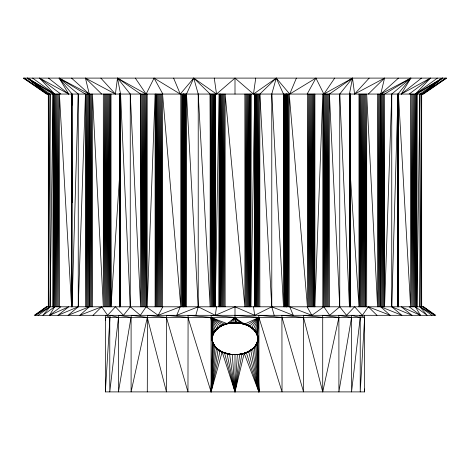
<?xml version="1.0" encoding="UTF-8"?>
<svg xmlns="http://www.w3.org/2000/svg" width="470" height="470" viewBox="0 0 470 470"><rect width="100%" height="100%" fill="white"/><g stroke="black" fill="none" stroke-linecap="round" stroke-linejoin="round"><path stroke-width="0.7" d="M48.645 121.201L48.592 94.059L48.328 306.798L421.672 306.798L421.672 94.059L442.435 78.102L415.404 94.059L430.403 78.102L401.262 94.059L410.856 78.102L380.729 94.059L380.682 306.798L390.206 315.311L368.304 306.798L362.37 315.311L354.597 306.798L346.549 315.311L339.74 306.798L329.382 94.059L352.506 78.102L354.597 94.059L384.554 78.102L380.729 94.059L381.711 306.798L381.711 94.059L382.703 306.798L382.703 94.059L383.637 306.798L383.637 94.059L384.56 306.798L391.751 94.059L410.856 78.102L397.961 94.059L391.751 306.798L401.938 315.311L380.729 306.798L379.637 94.059L379.637 306.798L378.585 94.059L378.585 306.798L377.557 94.059L377.557 306.798L366.688 94.059L366.688 306.798L365.66 94.059L365.66 306.798L365.331 306.798M48.645 132.205L48.328 94.059L27.566 78.102L54.596 94.059L39.598 78.102L68.737 94.059L59.144 78.102L85.44 94.059L78.249 306.798L57.928 315.311L68.737 306.798L49.509 315.311L54.596 306.798L53.034 306.798L53.034 94.059L27.566 78.102L47.382 94.059L23.5 78.102L446.5 78.102L423.523 94.059L46.477 94.059L23.5 78.102M72.039 94.059L71.886 306.798L72.039 94.059L59.144 78.102L89.271 94.059L90.363 306.798L90.363 94.059L91.415 306.798L91.415 94.059L92.443 306.798L92.443 94.059L103.318 306.798L103.318 94.059L104.346 306.798L104.346 94.059L105.392 306.798L105.392 94.059L106.437 306.798L106.437 94.059L107.465 306.798L107.465 94.059L108.453 306.798L108.453 94.059L109.387 306.798L109.387 94.059L110.25 306.798L110.25 94.059L111.02 306.798L119.603 175.939M85.44 306.798L85.44 94.059L86.362 306.798L86.362 94.059L87.297 306.798L87.297 94.059L88.29 306.798L88.29 94.059L89.318 306.798L79.794 315.311L101.696 306.798L107.63 315.311L115.403 306.798L123.451 315.311L130.261 306.798L130.261 94.059L117.494 78.102L115.403 94.059L85.446 78.102L89.271 94.059L89.318 306.798L68.062 315.311L78.249 306.798L78.249 94.059L59.144 78.102M119.48 306.798L119.674 94.059L119.674 306.798L120.02 94.059L120.02 306.798L120.561 94.059L117.494 78.102L146.129 94.059L154.06 78.102L180.274 94.059L193.74 78.102L216.523 94.059L235 78.102L253.477 94.059L276.26 78.102L289.726 94.059L315.94 78.102L323.871 94.059L352.506 78.102L349.439 94.059L349.439 306.798L339.74 94.059L352.506 78.102M117.494 78.102L140.618 94.059L140.618 306.798L130.261 94.059M183.7 306.798L183.987 94.059L183.987 306.798L184.416 94.059L184.416 306.798L184.974 94.059L184.974 306.798L185.65 94.059L186.508 306.798L186.508 94.059L193.74 78.102L210.166 94.059L211.2 306.798L211.2 94.059L212.111 306.798L212.111 94.059L212.945 306.798L212.945 94.059L213.703 306.798L214.355 94.059L214.355 306.798L214.902 94.059L214.902 306.798L215.319 94.059L215.319 306.798L219.061 94.059L219.061 306.798L219.472 94.059L219.472 306.798L220.019 94.059L220.019 306.798L220.671 94.059L221.429 306.798L221.429 94.059L222.263 306.798L222.263 94.059L223.168 306.798L223.168 94.059L224.131 306.798L224.131 94.059L225.136 306.798L225.136 94.059L244.864 306.798L244.864 94.059L245.869 306.798L245.869 94.059L246.832 306.798L246.832 94.059L247.743 306.798L247.743 94.059L248.577 306.798L248.577 94.059L249.329 306.798L249.987 94.059L249.987 306.798L250.528 94.059L250.528 306.798L250.945 94.059L250.945 306.798L254.687 94.059L254.687 306.798L255.098 94.059L255.098 306.798L255.645 94.059L255.645 306.798L256.303 94.059L257.055 306.798L257.055 94.059L257.895 306.798L257.895 94.059L258.8 306.798L258.8 94.059L259.834 306.798L259.834 94.059L276.26 78.102L283.492 94.059L284.35 306.798L285.026 94.059L285.026 306.798L285.584 94.059L285.584 306.798L286.013 94.059L286.013 306.798L286.306 94.059L286.436 306.798L285.995 212.898M210.166 94.059L210.166 306.798L198.222 94.059L193.74 78.102M283.492 94.059L283.492 306.798L271.778 94.059L276.26 78.102M286.306 306.798L286.447 94.059L286.447 306.798M350.526 306.798L350.561 94.059M397.855 295.795L397.873 306.798L397.873 94.059L398.072 306.798L397.961 94.059M421.355 279.656L421.408 306.798L421.672 94.059L419.904 306.798L427.13 315.311L415.404 306.798L416.966 306.798L419.904 94.059L442.435 78.102L422.618 94.059L446.5 78.102M27.566 78.102L50.096 94.059L48.328 306.798L48.328 94.059L48.592 306.798L48.645 279.656M53.034 306.798L53.674 94.059L54.408 306.798L54.408 94.059L55.249 306.798L55.249 94.059L56.183 306.798L56.183 94.059L57.199 306.798L57.199 94.059L58.274 306.798L58.274 94.059L59.396 306.798L59.396 94.059L71.575 306.798L71.575 94.059L72.145 202.629M183.717 94.059L183.159 306.798L183.159 94.059L182.478 306.798L181.69 94.059L181.69 306.798L180.791 94.059L180.791 306.798L162.567 94.059L162.567 306.798L161.604 94.059L161.604 306.798L160.617 94.059L160.617 306.798L159.618 94.059L159.618 306.798L158.631 94.059L158.631 306.798L157.667 94.059L157.667 306.798L156.751 94.059L156.751 306.798L155.887 94.059L155.106 306.798L155.106 94.059L147.198 306.798L147.198 94.059L146.417 306.798L145.553 94.059L145.553 306.798L144.631 94.059L144.631 306.798L143.667 94.059L143.667 306.798L142.674 94.059L142.674 306.798L141.676 94.059L141.676 306.798L140.618 94.059M184.005 187.225L183.57 94.059L183.57 306.798L184.005 163.014M285.995 239.312L286.289 94.059M286.289 306.798L286.847 94.059L286.847 306.798L287.522 94.059L288.316 306.798L288.316 94.059L289.209 306.798L289.209 94.059L307.439 306.798L307.439 94.059L308.396 306.798L308.396 94.059L309.389 306.798L309.389 94.059L310.382 306.798L310.382 94.059L311.369 306.798L311.369 94.059L312.333 306.798L312.333 94.059L313.255 306.798L313.255 94.059L314.119 306.798L314.9 94.059L314.9 306.798L322.802 94.059L322.802 306.798L323.589 94.059L324.447 306.798L324.447 94.059L325.369 306.798L325.369 94.059L326.339 306.798L326.339 94.059L327.326 306.798L327.326 94.059L328.324 306.798L328.324 94.059L329.382 306.798L329.382 94.059M349.439 306.798L349.98 94.059L349.98 306.798L350.332 94.059L350.332 306.798L350.526 94.059L350.561 306.798L350.444 94.059L350.444 306.798L350.385 263.517M397.855 197.494L398.431 306.798L398.431 94.059L410.604 306.798L410.604 94.059L411.726 306.798L411.726 94.059L412.801 306.798L412.801 94.059L413.817 306.798L413.817 94.059L414.752 306.798L414.752 94.059L415.592 306.798L415.592 94.059L416.326 306.798L416.966 94.059L442.435 78.102M421.355 121.201L421.408 94.059L421.672 306.798L421.355 268.652M257.777 335.116L258.923 391.898L244.189 353.334C234.236 356.213 221.916 354.615 214.896 346.408M241.151 354.063C251.256 352.841 261.02 343.793 257.255 333.148M256.843 332.278L257.954 339.422L256.667 343.97L257.907 339.51M257.249 334.616C254.523 328.125 247.543 324.488 240.887 323.301C257.366 324.723 265.521 344.857 247.555 352.077M223.45 352.506C202.441 344.998 214.232 322.767 231.722 322.931C221.928 323.289 208.903 331.456 212.763 342.73C214.396 346.989 218.127 350.062 222.163 351.948C223.226 352.952 235.118 355.502 226.857 353.616C224.237 352.935 221.722 351.877 219.425 350.444M54.596 306.798L42.87 315.311L50.096 306.798L53.034 94.059M226.957 353.657C210.983 351.061 206.154 331.879 222.116 325.498M213.033 343.382L212.046 339.422L211.136 315.311L235 317.438C240.17 322.52 247.167 324.394 252.807 328.63M212.223 342.401L212.252 340.944L213.568 344.463M72.039 306.798L78.249 94.059M212.434 341.714L212.076 337.16M254.158 347.483C269.228 327.52 233.919 316.445 220.412 326.386L211.077 317.438L188.088 315.311L187.965 391.898L166.462 317.438L166.633 315.311L187.965 317.438L211.077 391.898L222.163 351.948C212.27 349.016 208.404 335.392 216.846 328.935M212.481 341.755L212.111 337.307L213.168 333.741M364.315 315.311L364.644 317.438L364.644 391.898L105.356 391.898L110.092 315.311L118.452 317.438L118.452 391.898L131.365 315.311L147.286 317.438L166.462 391.898L166.462 317.438L147.51 315.311L147.286 391.898M257.901 340.016L257.307 334.893L254.646 330.434M364.644 317.438L360.226 391.898L360.226 317.438L359.908 315.311L364.644 317.438L105.356 317.438L105.356 391.898M257.895 340.057L257.507 335.504M215.266 346.884L212.693 342.53L212.111 337.307M235 315.311L258.923 317.438L282.035 391.898L281.912 315.311L303.538 317.438L322.714 391.898L322.714 317.438L303.367 315.311L303.538 391.898L282.035 317.438L258.864 315.311L257.689 336.191L257.959 338.118M212.035 338.711L212.534 335.269M257.848 340.257L257.807 336.79L255.874 332.043M257.319 333.136L257.184 334.593L257.73 336.461M212.099 340.016L212.493 335.504M257.889 337.307C258.453 341.514 256.35 345.615 253.271 348.364M247.884 325.498C252.355 327.584 256.485 331.238 257.689 336.191L257.078 334.299L258.923 317.438L244.441 324.165M212.035 338.3L212.223 335.116M257.971 339.129L257.795 343.123M244.841 324.294C239.183 322.461 233.026 322.285 227.251 323.689L211.077 317.438L213.086 333.912L216.088 329.646L221.3 325.904C213.509 329.053 208.715 339.669 214.966 346.49M120.561 306.798L120.561 94.059L130.261 306.798L140.354 315.311L146.129 306.798L158.167 315.311L180.274 306.798L176.72 315.311L198.222 306.798L215.319 315.311L216.523 306.798M253.477 94.059L255.733 78.102M254.734 346.884L256.485 344.369L257.748 340.944L256.209 344.845L253.594 348.088M235.952 354.656L241.974 353.916L246.55 352.506L241.944 353.922L235 391.898L222.163 351.948L229.501 354.204L235.476 354.662M244.553 324.212L247.226 325.205L258.923 317.438L256.144 332.472L257.078 334.299M212.082 337.56L212.434 335.715L211.077 317.438L224.83 324.406C230.506 322.508 236.704 322.267 242.526 323.636M147.286 317.438L131.101 391.898L131.101 317.438L118.746 315.311L109.774 391.898L109.774 317.438L105.685 315.311L105.533 320.358M220.03 350.82L211.077 391.898L211.077 317.438L222.539 325.305L227.474 323.636M322.714 391.898L338.899 317.438L338.635 315.311L351.548 317.438L351.548 391.898L360.226 317.438L351.255 315.311L351.548 317.438L338.899 391.898L338.899 317.438L322.49 315.311L322.714 317.438M257.014 343.235C254.74 348.47 249.458 351.724 244.189 353.334L235 391.898L224.507 352.905M256.085 345.015L252.69 348.893L246.304 352.594L258.923 391.898L257.49 341.972L257.807 336.79M212.399 335.997L214.42 331.614L218.568 327.561M240.223 323.172L245.17 324.406L249.5 326.333L258.923 317.438L258.923 391.898L250.78 350.309L248.642 351.548L258.923 391.898L256.755 343.84L257.807 340.632L256.967 343.382M213.339 333.441L212.552 335.363M212.229 336.585L214.126 332.043M195.831 315.311L198.222 306.798L198.222 94.059M257.419 342.142L257.601 341.502M253.154 328.935L254.899 330.739L251.515 327.643L258.923 317.438L254.899 330.739L256.144 332.472L253.242 329.012L247.461 325.305M289.726 94.059L296.394 78.102M213.033 334.129L215.689 330.069M214.014 332.255L214.414 331.661L213.28 333.553M257.307 342.53L254.335 347.33L249.306 351.202M257.237 342.73L255.345 346.126L251.485 349.809M258.923 317.438L253.359 329.118L250.234 326.768L247.038 325.123M244.758 324.282L239.488 323.066L235 317.438L229.777 323.172L232.374 322.861L235 317.438L242.185 323.56L247.22 325.216L246.027 324.729M215.354 330.434L213.515 333.054M158.167 315.311L162.855 306.798M307.145 94.059L315.94 78.102M254.311 330.069L250.234 326.768L247.079 325.158M323.871 94.059L334.699 78.102M215.278 330.522L211.077 317.438L216.758 329.012L219.766 326.768L222.962 325.123L217.193 328.63L214.044 332.173L211.077 317.438L218.48 327.625C224.995 323.084 233.461 321.903 241.169 323.36M214.667 331.309L218.926 327.314M254.252 347.389L254.863 346.701M215.248 330.586L215.789 329.987M354.597 94.059L369.173 78.102M215.624 330.163L217.804 328.13L221.511 325.816M93.031 315.311L101.696 306.798M368.304 94.059L384.554 78.102M253.894 347.765L248.548 351.595L251.597 349.727M248.548 351.595L252.79 348.787M254 347.688L250.575 350.444M380.729 94.059L398.49 78.102M252.196 349.292L253.359 348.282M217.216 328.636L216.811 328.988L217.451 328.436M227.251 323.689L235 317.438L236.721 322.802L243.754 323.977M401.262 94.059L421.525 78.102M50.096 94.059L50.096 306.798L35.191 315.311L46.477 306.798L48.804 306.798M49.509 315.311L60.83 306.798M409.17 94.059L430.403 78.102M415.404 94.059L437.394 78.102M38.082 315.311L50.096 306.798M218.55 327.596L222.774 325.205L226.364 323.942M215.319 315.311L235 306.798L254.681 315.311L271.778 306.798L293.28 315.311L289.726 306.798L311.833 315.311L323.871 306.798L329.646 315.311L339.74 306.798L339.74 94.059M225.189 324.3L221.946 325.581L226.37 323.472M35.191 315.311L47.382 306.798M422.618 94.059L445.484 78.102M46.477 306.798L34.222 315.311L435.778 315.311L423.523 306.798L421.196 306.798M219.061 327.243L219.367 327.049M250.921 350.191L248.054 351.842L243.754 353.44L248.53 351.578M410.856 78.102L384.56 94.059L384.56 306.798M221.946 325.581L227.827 323.554L225.218 324.277M231.851 354.503L230.582 354.356L235 354.668L239.694 354.333L243.149 353.628L248.054 351.842M244.189 353.334L247.038 352.3L245.675 352.841L246.327 352.571M245.675 352.841L246.445 352.535M223.808 324.776L224.672 324.459M244.623 353.17L243.149 353.628L244.564 353.223M228.996 323.325L225.882 324.089M227.956 323.554L232.574 322.843M241.944 353.922L239.218 354.398L242.044 353.869M226.851 323.795L234.113 322.767L230.641 323.072M240.423 354.215L243.002 353.669M228.849 323.36L229.883 323.154M238.954 354.404L239.359 354.351M237.767 354.55L240.499 354.204M237.72 354.556L240.399 354.221M236.21 354.615L236.616 354.597M232.374 322.861L240.117 323.154M233.572 354.639L236.428 354.639M233.849 322.778L240.499 323.219L236.357 322.808M233.496 322.808L232.233 322.872L235 322.755L235 306.798M223.702 352.606L230.782 354.398L223.702 352.606L218.233 349.598M225.436 353.223L229.501 354.204L233.849 354.621M232.28 354.556L235 391.898L237.356 354.586L239.694 354.333L235 391.898L229.601 354.221L226.998 353.669L235 391.898L235 354.668L230.306 354.333M234.301 354.639L235 354.668M235.775 322.79L237.767 322.872L236.721 322.802M239.829 323.113L238.501 322.966M239.488 323.066L240.499 323.219M227.498 353.769L228.056 353.922M223.291 352.424C233.155 355.849 218.732 351.255 218.104 349.527L211.077 391.898L212.322 341.273L212.046 339.422M243.149 323.795L248.054 325.581L247.296 325.252M225.606 353.258L221.946 351.842M244.929 324.335L245.675 324.582M223.949 352.7L224.454 352.888M212.693 334.893L212.681 333.43M415.404 306.798L420.491 315.311L401.262 306.798L412.072 315.311L391.751 306.798L391.751 94.059M248.518 325.828L249.147 326.139M250.234 326.768L249.505 326.356L252.196 328.13L250.498 326.95M220.63 351.131L216.464 348.111M419.904 94.059L419.904 306.798L434.809 315.311L423.523 306.798M250.628 327.032L251.074 327.314M217.087 348.658L213.762 344.757L212.322 341.273L212.904 343.088L211.077 391.898L216.406 348.088L218.95 350.085M422.618 306.798L434.809 315.311M24.516 78.102L47.382 94.059M419.904 306.798L431.918 315.311M218.585 349.845L215.665 347.33L213.762 344.757M32.606 78.102L54.596 94.059M219.22 350.309L215.665 347.33M409.17 306.798L420.491 315.311M39.598 78.102L60.83 94.059M48.475 78.102L68.737 94.059M255.58 331.614L252.419 328.319M214.12 345.303L212.904 343.088L213.791 344.845L211.077 391.898L214.96 346.519L216.4 348.047M252.513 328.407L253.912 329.646L253.295 329.088M71.511 78.102L89.271 94.059M368.304 306.798L376.969 315.311M85.446 78.102L101.696 94.059M255.48 331.497L256.438 332.772L257.772 336.585L257.531 335.721M100.827 78.102L115.403 94.059M255.098 331.021L255.527 331.567M215.495 347.089L213.791 344.845L213.997 345.18M216.088 347.777L213.151 343.564M254.082 329.84L256.984 334.17M135.301 78.102L146.129 94.059M256.05 332.372L256.608 333.324M307.145 306.798L311.833 315.311M154.06 78.102L162.855 94.059M213.515 344.369L212.293 341.05M173.606 78.102L180.274 94.059M256.914 333.912L257.918 337.56M259.834 94.059L271.778 306.798L274.169 315.311M211.947 339.064L212.105 340.057M252.69 348.893L258.923 391.898L255.698 345.638M253.477 306.798L254.681 315.311M214.267 78.102L216.523 94.059M257.877 337.525L257.971 338.3M212.035 339.129L212.123 339.898M254.335 347.33L258.923 391.898M350.397 175.939L358.98 306.798L358.98 94.059L359.75 306.798L359.75 94.059L360.613 306.798L360.613 94.059L361.548 306.798L361.548 94.059L362.54 306.798L362.54 94.059L363.569 306.798L363.569 94.059L364.614 306.798L364.614 94.059L365.66 306.798M212.217 334.746L212.311 336.191M364.467 388.978L364.644 391.898M186.508 94.059L198.222 306.798M257.678 341.273L257.713 342.742M119.615 135.871L119.562 94.059L119.562 306.798L119.439 94.059M72.127 94.059L72.145 105.063M421.408 94.059L421.408 306.798M416.966 94.059L416.966 306.798M416.326 94.059L416.326 306.798M398.072 94.059L398.072 306.798M323.589 94.059L323.589 306.798M314.119 94.059L314.119 306.798M287.522 94.059L287.522 306.798M284.35 94.059L284.35 306.798M271.778 94.059L271.778 306.798M256.303 94.059L256.303 306.798M249.329 94.059L249.329 306.798M235 78.102L235 94.059M220.671 94.059L220.671 306.798M213.703 94.059L213.703 306.798M185.65 94.059L185.65 306.798M183.717 306.798L183.553 94.059M182.478 94.059L182.478 306.798M155.887 94.059L155.887 306.798M146.417 94.059L146.417 306.798M111.02 94.059L111.02 306.798M53.674 94.059L53.674 306.798M48.592 94.059L48.592 306.798M119.48 94.059L119.439 306.798L119.48 94.059M229.507 354.186L230.435 354.333L229.507 354.186M236.151 322.778L235.576 322.761L235 317.438L236.151 322.778"/></g></svg>
